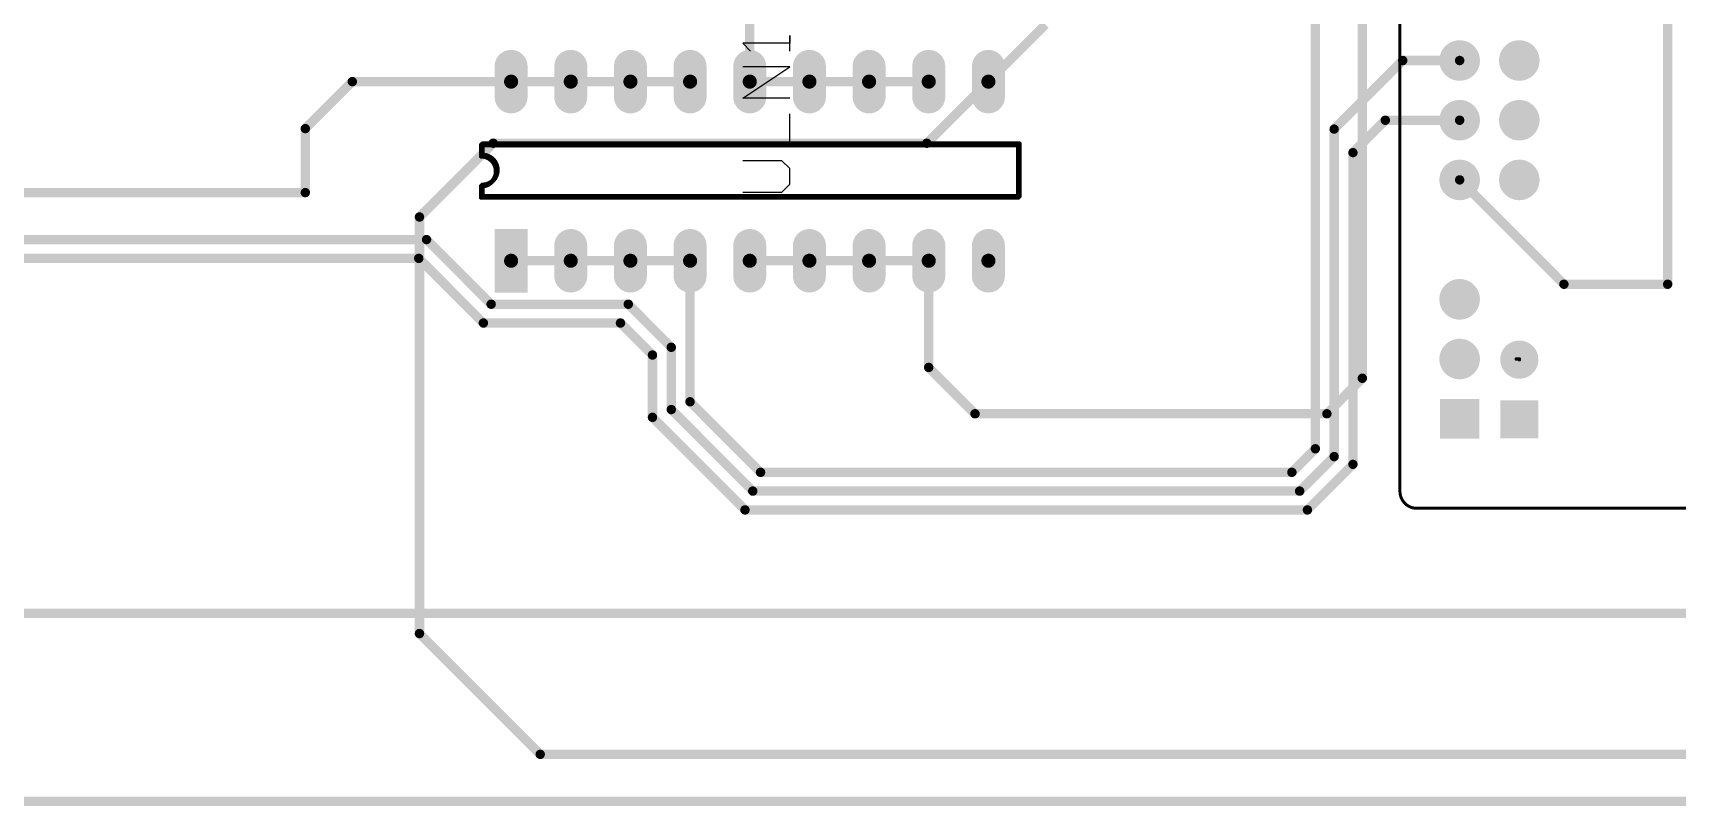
# Model space of a CAD drawing. Header units: millimetres. Extents: x 1.1 to 12.7, y 1.1 to 8.9.
# Drawn here: x 7.394 to 10.15, y 1.105 to 2.4 of the extents above; entities that cross this region are included whole.
import ezdxf

# ---------------------------------------------------------------- set-up
doc = ezdxf.new("R2010")
doc.units = ezdxf.units.MM
doc.header["$MEASUREMENT"] = 0
for name, color, linetype in [('BottomLayer', 5, 'Continuous'), ('BottomOverlay', 54, 'Continuous'), ('BottomSolder', 6, 'Continuous'), ('Mechanical29', 56, 'Continuous'), ('MultiLayer', 9, 'Continuous'), ('PadHoleLayer', 156, 'Continuous'), ('TopLayer', 1, 'Continuous'), ('TopOverlay', 2, 'Continuous'), ('TopSolder', 216, 'Continuous')]:
    doc.layers.add(name, color=color, linetype=linetype)

# ---------------------------------------------------------------- blocks, each defined once
blk = doc.blocks.new('ULN2803APG_5')
at = {"layer": 'BottomLayer', "const_width": 0.0472}
for points in [[(0.1756, 0.4), (0.1244, 0.4)], [(-0.1244, 0.3), (-0.1756, 0.3)], [(0.1756, 0.3), (0.1244, 0.3)], [(-0.1244, 0.2), (-0.1756, 0.2)], [(0.1756, 0.2), (0.1244, 0.2)], [(-0.1244, 0.1), (-0.1756, 0.1)], [(0.1756, 0.1), (0.1244, 0.1)], [(-0.1244, 0), (-0.1756, 0)], [(0.1756, 0), (0.1244, 0)], [(-0.1244, -0.1), (-0.1756, -0.1)], [(0.1756, -0.1), (0.1244, -0.1)], [(-0.1244, -0.2), (-0.1756, -0.2)], [(0.1756, -0.2), (0.1244, -0.2)], [(-0.1244, -0.3), (-0.1756, -0.3)], [(0.1756, -0.3), (0.1244, -0.3)], [(-0.1244, -0.4), (-0.1756, -0.4)], [(0.1756, -0.4), (0.1244, -0.4)]]:
    blk.add_lwpolyline(points, dxfattribs=at)
at = {"layer": 'BottomLayer', "const_width": 0.0236}
for points in [[(0.1126, 0.4, 1), (0.1362, 0.4, 1)], [(0.1638, 0.4, 1), (0.1874, 0.4, 1)], [(-0.1874, 0.3, 1), (-0.1638, 0.3, 1)], [(-0.1362, 0.3, 1), (-0.1126, 0.3, 1)], [(0.1126, 0.3, 1), (0.1362, 0.3, 1)], [(0.1638, 0.3, 1), (0.1874, 0.3, 1)], [(-0.1874, 0.2, 1), (-0.1638, 0.2, 1)], [(-0.1362, 0.2, 1), (-0.1126, 0.2, 1)], [(0.1126, 0.2, 1), (0.1362, 0.2, 1)], [(0.1638, 0.2, 1), (0.1874, 0.2, 1)], [(-0.1874, 0.1, 1), (-0.1638, 0.1, 1)], [(-0.1362, 0.1, 1), (-0.1126, 0.1, 1)], [(0.1126, 0.1, 1), (0.1362, 0.1, 1)], [(0.1638, 0.1, 1), (0.1874, 0.1, 1)], [(-0.1874, 0, 1), (-0.1638, 0, 1)], [(-0.1362, 0, 1), (-0.1126, 0, 1)], [(0.1126, 0, 1), (0.1362, 0, 1)], [(0.1638, 0, 1), (0.1874, 0, 1)], [(-0.1874, -0.1, 1), (-0.1638, -0.1, 1)], [(-0.1362, -0.1, 1), (-0.1126, -0.1, 1)], [(0.1126, -0.1, 1), (0.1362, -0.1, 1)], [(0.1638, -0.1, 1), (0.1874, -0.1, 1)], [(-0.1874, -0.2, 1), (-0.1638, -0.2, 1)], [(-0.1362, -0.2, 1), (-0.1126, -0.2, 1)], [(0.1126, -0.2, 1), (0.1362, -0.2, 1)], [(0.1638, -0.2, 1), (0.1874, -0.2, 1)], [(-0.1874, -0.3, 1), (-0.1638, -0.3, 1)], [(-0.1362, -0.3, 1), (-0.1126, -0.3, 1)], [(0.1126, -0.3, 1), (0.1362, -0.3, 1)], [(0.1638, -0.3, 1), (0.1874, -0.3, 1)], [(-0.1874, -0.4, 1), (-0.1638, -0.4, 1)], [(-0.1362, -0.4, 1), (-0.1126, -0.4, 1)], [(0.1126, -0.4, 1), (0.1362, -0.4, 1)], [(0.1638, -0.4, 1), (0.1874, -0.4, 1)]]:
    blk.add_lwpolyline(points, format="xyb", close=True, dxfattribs=at)
at = {"layer": 'BottomLayer'}
blk.add_solid([(-0.1992, 0.3764), (-0.1008, 0.3764), (-0.1992, 0.4236), (-0.1008, 0.4236)], dxfattribs=at)
at = {"layer": 'BottomSolder', "const_width": 0.0552}
for points in [[(0.1756, 0.4), (0.1244, 0.4)], [(-0.1244, 0.3), (-0.1756, 0.3)], [(0.1756, 0.3), (0.1244, 0.3)], [(-0.1244, 0.2), (-0.1756, 0.2)], [(0.1756, 0.2), (0.1244, 0.2)], [(-0.1244, 0.1), (-0.1756, 0.1)], [(0.1756, 0.1), (0.1244, 0.1)], [(-0.1244, 0), (-0.1756, 0)], [(0.1756, 0), (0.1244, 0)], [(-0.1244, -0.1), (-0.1756, -0.1)], [(0.1756, -0.1), (0.1244, -0.1)], [(-0.1244, -0.2), (-0.1756, -0.2)], [(0.1756, -0.2), (0.1244, -0.2)], [(-0.1244, -0.3), (-0.1756, -0.3)], [(0.1756, -0.3), (0.1244, -0.3)], [(-0.1244, -0.4), (-0.1756, -0.4)], [(0.1756, -0.4), (0.1244, -0.4)]]:
    blk.add_lwpolyline(points, dxfattribs=at)
at = {"layer": 'BottomSolder', "const_width": 0.0276}
for points in [[(0.1106, 0.4, 1), (0.1382, 0.4, 1)], [(0.1618, 0.4, 1), (0.1894, 0.4, 1)], [(-0.1894, 0.3, 1), (-0.1618, 0.3, 1)], [(-0.1382, 0.3, 1), (-0.1106, 0.3, 1)], [(0.1106, 0.3, 1), (0.1382, 0.3, 1)], [(0.1618, 0.3, 1), (0.1894, 0.3, 1)], [(-0.1894, 0.2, 1), (-0.1618, 0.2, 1)], [(-0.1382, 0.2, 1), (-0.1106, 0.2, 1)], [(0.1106, 0.2, 1), (0.1382, 0.2, 1)], [(0.1618, 0.2, 1), (0.1894, 0.2, 1)], [(-0.1894, 0.1, 1), (-0.1618, 0.1, 1)], [(-0.1382, 0.1, 1), (-0.1106, 0.1, 1)], [(0.1106, 0.1, 1), (0.1382, 0.1, 1)], [(0.1618, 0.1, 1), (0.1894, 0.1, 1)], [(-0.1894, 0, 1), (-0.1618, 0, 1)], [(-0.1382, 0, 1), (-0.1106, 0, 1)], [(0.1106, 0, 1), (0.1382, 0, 1)], [(0.1618, 0, 1), (0.1894, 0, 1)], [(-0.1894, -0.1, 1), (-0.1618, -0.1, 1)], [(-0.1382, -0.1, 1), (-0.1106, -0.1, 1)], [(0.1106, -0.1, 1), (0.1382, -0.1, 1)], [(0.1618, -0.1, 1), (0.1894, -0.1, 1)], [(-0.1894, -0.2, 1), (-0.1618, -0.2, 1)], [(-0.1382, -0.2, 1), (-0.1106, -0.2, 1)], [(0.1106, -0.2, 1), (0.1382, -0.2, 1)], [(0.1618, -0.2, 1), (0.1894, -0.2, 1)], [(-0.1894, -0.3, 1), (-0.1618, -0.3, 1)], [(-0.1382, -0.3, 1), (-0.1106, -0.3, 1)], [(0.1106, -0.3, 1), (0.1382, -0.3, 1)], [(0.1618, -0.3, 1), (0.1894, -0.3, 1)], [(-0.1894, -0.4, 1), (-0.1618, -0.4, 1)], [(-0.1382, -0.4, 1), (-0.1106, -0.4, 1)], [(0.1106, -0.4, 1), (0.1382, -0.4, 1)], [(0.1618, -0.4, 1), (0.1894, -0.4, 1)]]:
    blk.add_lwpolyline(points, format="xyb", close=True, dxfattribs=at)
at = {"layer": 'BottomSolder'}
blk.add_solid([(-0.2032, 0.3724), (-0.0968, 0.3724), (-0.2032, 0.4276), (-0.0968, 0.4276)], dxfattribs=at)
at = {"layer": 'Mechanical29'}
for p, q in [((-0.035, 0.0117), (-0.035, -0.0539)), ((0.0175, -0.0539), (0.0175, 0.0117)), ((0.0437, 0.0117), (0.0437, -0.067)), ((0.1224, -0.067), (0.1224, 0.0117)), ((0.1224, 0.0117), (0.1749, -0.067)), ((0.1749, -0.067), (0.1749, 0.0117)), ((0.2143, 0.0117), (0.2011, -0.0014)), ((0.2143, -0.067), (0.2143, 0.0117)), ((-0.035, -0.0539), (-0.0219, -0.067)), ((0.0044, -0.067), (0.0175, -0.0539)), ((-0.0219, -0.067), (0.0044, -0.067)), ((0.0437, -0.067), (0.0962, -0.067)), ((0.2011, -0.067), (0.2274, -0.067)), ((0.2274, -0.067), (0.2143, -0.067))]:
    blk.add_line(p, q, dxfattribs=at)
at = {"layer": 'Mechanical29', "const_width": 0.00787}
for points in [[(-0.0419, 0.448), (-0.023, 0.448)], [(-0.0419, 0.448), (-0.0419, -0.452)], [(0.027, 0.448), (0.0459, 0.448)], [(0.0459, 0.448), (0.0459, -0.452)], [(-0.0419, -0.452), (0.0459, -0.452)]]:
    blk.add_lwpolyline(points, dxfattribs=at)
at = {"layer": 'Mechanical29', "const_width": 0.00394}
for points in [[(-0.0439, 0.448, 1), (-0.0399, 0.448, 1)], [(-0.0439, 0.448, 1), (-0.0399, 0.448, 1)], [(-0.025, 0.448, 1), (-0.021, 0.448, 1)], [(-0.025, 0.448, 1), (-0.021, 0.448, 1)], [(0.025, 0.448, 1), (0.029, 0.448, 1)], [(0.025, 0.448, 1), (0.029, 0.448, 1)], [(0.0439, 0.448, 1), (0.0479, 0.448, 1)], [(0.0439, 0.448, 1), (0.0479, 0.448, 1)], [(-0.0439, -0.452, 1), (-0.0399, -0.452, 1)], [(-0.0439, -0.452, 1), (-0.0399, -0.452, 1)], [(0.0439, -0.452, 1), (0.0479, -0.452, 1)], [(0.0439, -0.452, 1), (0.0479, -0.452, 1)]]:
    blk.add_lwpolyline(points, format="xyb", close=True, dxfattribs=at)
at = {"layer": 'Mechanical29', "const_width": 0.00787}
blk.add_lwpolyline([(0.027, 0.448, -1), (-0.023, 0.448)], format="xyb", dxfattribs=at)
at = {"layer": 'MultiLayer', "const_width": 0.0472}
for points in [[(0.1756, 0.4), (0.1244, 0.4)], [(-0.1244, 0.3), (-0.1756, 0.3)], [(0.1756, 0.3), (0.1244, 0.3)], [(-0.1244, 0.2), (-0.1756, 0.2)], [(0.1756, 0.2), (0.1244, 0.2)], [(-0.1244, 0.1), (-0.1756, 0.1)], [(0.1756, 0.1), (0.1244, 0.1)], [(-0.1244, 0), (-0.1756, 0)], [(0.1756, 0), (0.1244, 0)], [(-0.1244, -0.1), (-0.1756, -0.1)], [(0.1756, -0.1), (0.1244, -0.1)], [(-0.1244, -0.2), (-0.1756, -0.2)], [(0.1756, -0.2), (0.1244, -0.2)], [(-0.1244, -0.3), (-0.1756, -0.3)], [(0.1756, -0.3), (0.1244, -0.3)], [(-0.1244, -0.4), (-0.1756, -0.4)], [(0.1756, -0.4), (0.1244, -0.4)]]:
    blk.add_lwpolyline(points, dxfattribs=at)
at = {"layer": 'MultiLayer', "const_width": 0.0236}
for points in [[(0.1126, 0.4, 1), (0.1362, 0.4, 1)], [(0.1638, 0.4, 1), (0.1874, 0.4, 1)], [(-0.1874, 0.3, 1), (-0.1638, 0.3, 1)], [(-0.1362, 0.3, 1), (-0.1126, 0.3, 1)], [(0.1126, 0.3, 1), (0.1362, 0.3, 1)], [(0.1638, 0.3, 1), (0.1874, 0.3, 1)], [(-0.1874, 0.2, 1), (-0.1638, 0.2, 1)], [(-0.1362, 0.2, 1), (-0.1126, 0.2, 1)], [(0.1126, 0.2, 1), (0.1362, 0.2, 1)], [(0.1638, 0.2, 1), (0.1874, 0.2, 1)], [(-0.1874, 0.1, 1), (-0.1638, 0.1, 1)], [(-0.1362, 0.1, 1), (-0.1126, 0.1, 1)], [(0.1126, 0.1, 1), (0.1362, 0.1, 1)], [(0.1638, 0.1, 1), (0.1874, 0.1, 1)], [(-0.1874, 0, 1), (-0.1638, 0, 1)], [(-0.1362, 0, 1), (-0.1126, 0, 1)], [(0.1126, 0, 1), (0.1362, 0, 1)], [(0.1638, 0, 1), (0.1874, 0, 1)], [(-0.1874, -0.1, 1), (-0.1638, -0.1, 1)], [(-0.1362, -0.1, 1), (-0.1126, -0.1, 1)], [(0.1126, -0.1, 1), (0.1362, -0.1, 1)], [(0.1638, -0.1, 1), (0.1874, -0.1, 1)], [(-0.1874, -0.2, 1), (-0.1638, -0.2, 1)], [(-0.1362, -0.2, 1), (-0.1126, -0.2, 1)], [(0.1126, -0.2, 1), (0.1362, -0.2, 1)], [(0.1638, -0.2, 1), (0.1874, -0.2, 1)], [(-0.1874, -0.3, 1), (-0.1638, -0.3, 1)], [(-0.1362, -0.3, 1), (-0.1126, -0.3, 1)], [(0.1126, -0.3, 1), (0.1362, -0.3, 1)], [(0.1638, -0.3, 1), (0.1874, -0.3, 1)], [(-0.1874, -0.4, 1), (-0.1638, -0.4, 1)], [(-0.1362, -0.4, 1), (-0.1126, -0.4, 1)], [(0.1126, -0.4, 1), (0.1362, -0.4, 1)], [(0.1638, -0.4, 1), (0.1874, -0.4, 1)]]:
    blk.add_lwpolyline(points, format="xyb", close=True, dxfattribs=at)
at = {"layer": 'MultiLayer'}
blk.add_solid([(-0.1992, 0.3764), (-0.1008, 0.3764), (-0.1992, 0.4236), (-0.1008, 0.4236)], dxfattribs=at)
at = {"layer": 'PadHoleLayer', "const_width": 0.0118}
for points in [[(-0.1559, 0.4, 1), (-0.1441, 0.4, 1)], [(0.1441, 0.4, 1), (0.1559, 0.4, 1)], [(-0.1559, 0.3, 1), (-0.1441, 0.3, 1)], [(0.1441, 0.3, 1), (0.1559, 0.3, 1)], [(-0.1559, 0.2, 1), (-0.1441, 0.2, 1)], [(0.1441, 0.2, 1), (0.1559, 0.2, 1)], [(-0.1559, 0.1, 1), (-0.1441, 0.1, 1)], [(0.1441, 0.1, 1), (0.1559, 0.1, 1)], [(-0.1559, 0, 1), (-0.1441, 0, 1)], [(0.1441, 0, 1), (0.1559, 0, 1)], [(-0.1559, -0.1, 1), (-0.1441, -0.1, 1)], [(0.1441, -0.1, 1), (0.1559, -0.1, 1)], [(-0.1559, -0.2, 1), (-0.1441, -0.2, 1)], [(0.1441, -0.2, 1), (0.1559, -0.2, 1)], [(-0.1559, -0.3, 1), (-0.1441, -0.3, 1)], [(0.1441, -0.3, 1), (0.1559, -0.3, 1)], [(-0.1559, -0.4, 1), (-0.1441, -0.4, 1)], [(0.1441, -0.4, 1), (0.1559, -0.4, 1)]]:
    blk.add_lwpolyline(points, format="xyb", close=True, dxfattribs=at)
at = {"layer": 'TopLayer', "const_width": 0.0472}
for points in [[(0.1756, 0.4), (0.1244, 0.4)], [(-0.1244, 0.3), (-0.1756, 0.3)], [(0.1756, 0.3), (0.1244, 0.3)], [(-0.1244, 0.2), (-0.1756, 0.2)], [(0.1756, 0.2), (0.1244, 0.2)], [(-0.1244, 0.1), (-0.1756, 0.1)], [(0.1756, 0.1), (0.1244, 0.1)], [(-0.1244, 0), (-0.1756, 0)], [(0.1756, 0), (0.1244, 0)], [(-0.1244, -0.1), (-0.1756, -0.1)], [(0.1756, -0.1), (0.1244, -0.1)], [(-0.1244, -0.2), (-0.1756, -0.2)], [(0.1756, -0.2), (0.1244, -0.2)], [(-0.1244, -0.3), (-0.1756, -0.3)], [(0.1756, -0.3), (0.1244, -0.3)], [(-0.1244, -0.4), (-0.1756, -0.4)], [(0.1756, -0.4), (0.1244, -0.4)]]:
    blk.add_lwpolyline(points, dxfattribs=at)
at = {"layer": 'TopLayer', "const_width": 0.0236}
for points in [[(0.1126, 0.4, 1), (0.1362, 0.4, 1)], [(0.1638, 0.4, 1), (0.1874, 0.4, 1)], [(-0.1874, 0.3, 1), (-0.1638, 0.3, 1)], [(-0.1362, 0.3, 1), (-0.1126, 0.3, 1)], [(0.1126, 0.3, 1), (0.1362, 0.3, 1)], [(0.1638, 0.3, 1), (0.1874, 0.3, 1)], [(-0.1874, 0.2, 1), (-0.1638, 0.2, 1)], [(-0.1362, 0.2, 1), (-0.1126, 0.2, 1)], [(0.1126, 0.2, 1), (0.1362, 0.2, 1)], [(0.1638, 0.2, 1), (0.1874, 0.2, 1)], [(-0.1874, 0.1, 1), (-0.1638, 0.1, 1)], [(-0.1362, 0.1, 1), (-0.1126, 0.1, 1)], [(0.1126, 0.1, 1), (0.1362, 0.1, 1)], [(0.1638, 0.1, 1), (0.1874, 0.1, 1)], [(-0.1874, 0, 1), (-0.1638, 0, 1)], [(-0.1362, 0, 1), (-0.1126, 0, 1)], [(0.1126, 0, 1), (0.1362, 0, 1)], [(0.1638, 0, 1), (0.1874, 0, 1)], [(-0.1874, -0.1, 1), (-0.1638, -0.1, 1)], [(-0.1362, -0.1, 1), (-0.1126, -0.1, 1)], [(0.1126, -0.1, 1), (0.1362, -0.1, 1)], [(0.1638, -0.1, 1), (0.1874, -0.1, 1)], [(-0.1874, -0.2, 1), (-0.1638, -0.2, 1)], [(-0.1362, -0.2, 1), (-0.1126, -0.2, 1)], [(0.1126, -0.2, 1), (0.1362, -0.2, 1)], [(0.1638, -0.2, 1), (0.1874, -0.2, 1)], [(-0.1874, -0.3, 1), (-0.1638, -0.3, 1)], [(-0.1362, -0.3, 1), (-0.1126, -0.3, 1)], [(0.1126, -0.3, 1), (0.1362, -0.3, 1)], [(0.1638, -0.3, 1), (0.1874, -0.3, 1)], [(-0.1874, -0.4, 1), (-0.1638, -0.4, 1)], [(-0.1362, -0.4, 1), (-0.1126, -0.4, 1)], [(0.1126, -0.4, 1), (0.1362, -0.4, 1)], [(0.1638, -0.4, 1), (0.1874, -0.4, 1)]]:
    blk.add_lwpolyline(points, format="xyb", close=True, dxfattribs=at)
at = {"layer": 'TopLayer'}
blk.add_solid([(-0.1992, 0.3764), (-0.1008, 0.3764), (-0.1992, 0.4236), (-0.1008, 0.4236)], dxfattribs=at)
at = {"layer": 'TopOverlay', "const_width": 0.00787}
for points in [[(-0.0439, 0.45), (-0.0439, -0.45)], [(-0.0439, 0.45), (-0.025, 0.45)], [(0.025, 0.45), (0.0439, 0.45)], [(0.0439, 0.45), (0.0439, -0.45)], [(-0.0439, -0.45), (0.0439, -0.45)]]:
    blk.add_lwpolyline(points, dxfattribs=at)
at = {"layer": 'TopOverlay', "const_width": 0.00394}
for points in [[(-0.0459, 0.45, 1), (-0.0419, 0.45, 1)], [(-0.0459, 0.45, 1), (-0.0419, 0.45, 1)], [(-0.027, 0.45, 1), (-0.023, 0.45, 1)], [(-0.027, 0.45, 1), (-0.023, 0.45, 1)], [(0.023, 0.45, 1), (0.027, 0.45, 1)], [(0.023, 0.45, 1), (0.027, 0.45, 1)], [(0.0419, 0.45, 1), (0.0459, 0.45, 1)], [(0.0419, 0.45, 1), (0.0459, 0.45, 1)], [(-0.0459, -0.45, 1), (-0.0419, -0.45, 1)], [(-0.0459, -0.45, 1), (-0.0419, -0.45, 1)], [(0.0419, -0.45, 1), (0.0459, -0.45, 1)], [(0.0419, -0.45, 1), (0.0459, -0.45, 1)]]:
    blk.add_lwpolyline(points, format="xyb", close=True, dxfattribs=at)
at = {"layer": 'TopOverlay', "const_width": 0.00787}
blk.add_lwpolyline([(0.025, 0.45, -1), (-0.025, 0.45)], format="xyb", dxfattribs=at)
at = {"layer": 'TopSolder', "const_width": 0.0552}
for points in [[(0.1756, 0.4), (0.1244, 0.4)], [(-0.1244, 0.3), (-0.1756, 0.3)], [(0.1756, 0.3), (0.1244, 0.3)], [(-0.1244, 0.2), (-0.1756, 0.2)], [(0.1756, 0.2), (0.1244, 0.2)], [(-0.1244, 0.1), (-0.1756, 0.1)], [(0.1756, 0.1), (0.1244, 0.1)], [(-0.1244, 0), (-0.1756, 0)], [(0.1756, 0), (0.1244, 0)], [(-0.1244, -0.1), (-0.1756, -0.1)], [(0.1756, -0.1), (0.1244, -0.1)], [(-0.1244, -0.2), (-0.1756, -0.2)], [(0.1756, -0.2), (0.1244, -0.2)], [(-0.1244, -0.3), (-0.1756, -0.3)], [(0.1756, -0.3), (0.1244, -0.3)], [(-0.1244, -0.4), (-0.1756, -0.4)], [(0.1756, -0.4), (0.1244, -0.4)]]:
    blk.add_lwpolyline(points, dxfattribs=at)
at = {"layer": 'TopSolder', "const_width": 0.0276}
for points in [[(0.1106, 0.4, 1), (0.1382, 0.4, 1)], [(0.1618, 0.4, 1), (0.1894, 0.4, 1)], [(-0.1894, 0.3, 1), (-0.1618, 0.3, 1)], [(-0.1382, 0.3, 1), (-0.1106, 0.3, 1)], [(0.1106, 0.3, 1), (0.1382, 0.3, 1)], [(0.1618, 0.3, 1), (0.1894, 0.3, 1)], [(-0.1894, 0.2, 1), (-0.1618, 0.2, 1)], [(-0.1382, 0.2, 1), (-0.1106, 0.2, 1)], [(0.1106, 0.2, 1), (0.1382, 0.2, 1)], [(0.1618, 0.2, 1), (0.1894, 0.2, 1)], [(-0.1894, 0.1, 1), (-0.1618, 0.1, 1)], [(-0.1382, 0.1, 1), (-0.1106, 0.1, 1)], [(0.1106, 0.1, 1), (0.1382, 0.1, 1)], [(0.1618, 0.1, 1), (0.1894, 0.1, 1)], [(-0.1894, 0, 1), (-0.1618, 0, 1)], [(-0.1382, 0, 1), (-0.1106, 0, 1)], [(0.1106, 0, 1), (0.1382, 0, 1)], [(0.1618, 0, 1), (0.1894, 0, 1)], [(-0.1894, -0.1, 1), (-0.1618, -0.1, 1)], [(-0.1382, -0.1, 1), (-0.1106, -0.1, 1)], [(0.1106, -0.1, 1), (0.1382, -0.1, 1)], [(0.1618, -0.1, 1), (0.1894, -0.1, 1)], [(-0.1894, -0.2, 1), (-0.1618, -0.2, 1)], [(-0.1382, -0.2, 1), (-0.1106, -0.2, 1)], [(0.1106, -0.2, 1), (0.1382, -0.2, 1)], [(0.1618, -0.2, 1), (0.1894, -0.2, 1)], [(-0.1894, -0.3, 1), (-0.1618, -0.3, 1)], [(-0.1382, -0.3, 1), (-0.1106, -0.3, 1)], [(0.1106, -0.3, 1), (0.1382, -0.3, 1)], [(0.1618, -0.3, 1), (0.1894, -0.3, 1)], [(-0.1894, -0.4, 1), (-0.1618, -0.4, 1)], [(-0.1382, -0.4, 1), (-0.1106, -0.4, 1)], [(0.1106, -0.4, 1), (0.1382, -0.4, 1)], [(0.1618, -0.4, 1), (0.1894, -0.4, 1)]]:
    blk.add_lwpolyline(points, format="xyb", close=True, dxfattribs=at)
at = {"layer": 'TopSolder'}
blk.add_solid([(-0.2032, 0.3724), (-0.0968, 0.3724), (-0.2032, 0.4276), (-0.0968, 0.4276)], dxfattribs=at)
blk = doc.blocks.new('HERCULES_35')
at = {"layer": 'BottomLayer'}
for points, const_width in [([(-1.7544, 0.8999, 1), (-1.7244, 0.8999, 1)], 0.03), ([(-1.6544, 0.8999, 1), (-1.6244, 0.8999, 1)], 0.03), ([(-1.4544, 0.8999, 1), (-1.4244, 0.8999, 1)], 0.03), ([(-1.3544, 0.8999, 1), (-1.3244, 0.8999, 1)], 0.03), ([(-1.2544, 0.8999, 1), (-1.2244, 0.8999, 1)], 0.03), ([(-1.4409, 0.9049, 1), (-1.4379, 0.9049, 1)], 0.003), ([(-1.4409, 0.8999, 1), (-1.4379, 0.8999, 1)], 0.003), ([(-1.7544, 0.7999, 1), (-1.7264, 0.7999, 1)], 0.028), ([(-1.4544, 0.7999, 1), (-1.4244, 0.7999, 1)], 0.03), ([(-1.3544, 0.7999, 1), (-1.3244, 0.7999, 1)], 0.03), ([(-1.2544, 0.7999, 1), (-1.2244, 0.7999, 1)], 0.03)]:
    blk.add_lwpolyline(points, format="xyb", close=True, dxfattribs=dict(at, const_width=const_width))
at = {"layer": 'BottomLayer', "const_width": 0.006}
blk.add_lwpolyline([(-1.4394, 0.9049), (-1.4394, 0.8999)], dxfattribs=at)
at = {"layer": 'BottomLayer'}
for points in [[(-1.8685, 0.929), (-1.8685, 0.8709), (-1.8104, 0.929), (-1.8104, 0.8709)], [(-1.8124, 0.7719), (-1.8124, 0.8279), (-1.8684, 0.7719), (-1.8684, 0.8279)]]:
    blk.add_solid(points, dxfattribs=at)
at = {"layer": 'BottomOverlay', "const_width": 0.005}
blk.add_lwpolyline([(-1.9894, 0.9716, -0.414214), (-1.9611, 0.9999)], format="xyb", dxfattribs=at)
for points in [[(-1.9611, 0.9999), (1.6823, 0.9999)], [(-1.9894, 0.9716), (-1.9894, -0.9718)]]:
    blk.add_lwpolyline(points, dxfattribs=at)
at = {"layer": 'BottomOverlay', "const_width": 0.0025}
for points in [[(-1.9624, 0.9999, 1), (-1.9599, 0.9999, 1)], [(-1.9624, 0.9999, 1), (-1.9599, 0.9999, 1)], [(-1.9907, 0.9716, 1), (-1.9882, 0.9716, 1)], [(-1.9907, 0.9716, 1), (-1.9882, 0.9716, 1)]]:
    blk.add_lwpolyline(points, format="xyb", close=True, dxfattribs=at)
at = {"layer": 'BottomSolder'}
for points, const_width in [([(-1.7564, 0.8999, 1), (-1.7224, 0.8999, 1)], 0.034), ([(-1.6564, 0.8999, 1), (-1.6224, 0.8999, 1)], 0.034), ([(-1.4564, 0.8999, 1), (-1.4224, 0.8999, 1)], 0.034), ([(-1.3564, 0.8999, 1), (-1.3224, 0.8999, 1)], 0.034), ([(-1.2564, 0.8999, 1), (-1.2224, 0.8999, 1)], 0.034), ([(-1.7564, 0.7999, 1), (-1.7244, 0.7999, 1)], 0.032), ([(-1.4564, 0.7999, 1), (-1.4224, 0.7999, 1)], 0.034), ([(-1.3564, 0.7999, 1), (-1.3224, 0.7999, 1)], 0.034), ([(-1.2564, 0.7999, 1), (-1.2224, 0.7999, 1)], 0.034)]:
    blk.add_lwpolyline(points, format="xyb", close=True, dxfattribs=dict(at, const_width=const_width))
for points in [[(-1.8725, 0.933), (-1.8725, 0.8669), (-1.8064, 0.933), (-1.8064, 0.8669)], [(-1.8084, 0.7679), (-1.8084, 0.8319), (-1.8724, 0.7679), (-1.8724, 0.8319)]]:
    blk.add_solid(points, dxfattribs=at)
at = {"layer": 'Mechanical29', "const_width": 0.005}
blk.add_lwpolyline([(-1.9894, 0.9716, -0.414214), (-1.9611, 0.9999)], format="xyb", dxfattribs=at)
for points in [[(-1.9611, 0.9999), (1.6823, 0.9999)], [(-1.9894, 0.9716), (-1.9894, -0.9718)]]:
    blk.add_lwpolyline(points, dxfattribs=at)
at = {"layer": 'Mechanical29', "const_width": 0.0025}
for points in [[(-1.9624, 0.9999, 1), (-1.9599, 0.9999, 1)], [(-1.9624, 0.9999, 1), (-1.9599, 0.9999, 1)], [(-1.9907, 0.9716, 1), (-1.9882, 0.9716, 1)], [(-1.9907, 0.9716, 1), (-1.9882, 0.9716, 1)]]:
    blk.add_lwpolyline(points, format="xyb", close=True, dxfattribs=at)
at = {"layer": 'MultiLayer', "const_width": 0.03}
for points in [[(-1.7544, 0.8999, 1), (-1.7244, 0.8999, 1)], [(-1.6544, 0.8999, 1), (-1.6244, 0.8999, 1)], [(-1.4544, 0.8999, 1), (-1.4244, 0.8999, 1)], [(-1.3544, 0.8999, 1), (-1.3244, 0.8999, 1)], [(-1.2544, 0.8999, 1), (-1.2244, 0.8999, 1)], [(-1.4544, 0.7999, 1), (-1.4244, 0.7999, 1)], [(-1.3544, 0.7999, 1), (-1.3244, 0.7999, 1)], [(-1.2544, 0.7999, 1), (-1.2244, 0.7999, 1)]]:
    blk.add_lwpolyline(points, format="xyb", close=True, dxfattribs=at)
at = {"layer": 'PadHoleLayer'}
for points, const_width in [([(-1.8494, 0.8999, 1), (-1.8294, 0.8999, 1)], 0.02), ([(-1.7494, 0.8999, 1), (-1.7294, 0.8999, 1)], 0.02), ([(-1.6494, 0.8999, 1), (-1.6294, 0.8999, 1)], 0.02), ([(-1.4494, 0.8999, 1), (-1.4294, 0.8999, 1)], 0.02), ([(-1.3494, 0.8999, 1), (-1.3294, 0.8999, 1)], 0.02), ([(-1.2494, 0.8999, 1), (-1.2294, 0.8999, 1)], 0.02), ([(-1.8494, 0.7999, 1), (-1.8314, 0.7999, 1)], 0.018), ([(-1.7494, 0.7999, 1), (-1.7314, 0.7999, 1)], 0.018), ([(-1.4494, 0.7999, 1), (-1.4294, 0.7999, 1)], 0.02), ([(-1.3494, 0.7999, 1), (-1.3294, 0.7999, 1)], 0.02), ([(-1.2494, 0.7999, 1), (-1.2294, 0.7999, 1)], 0.02)]:
    blk.add_lwpolyline(points, format="xyb", close=True, dxfattribs=dict(at, const_width=const_width))
at = {"layer": 'TopLayer'}
for points, const_width in [([(-1.7544, 0.8999, 1), (-1.7244, 0.8999, 1)], 0.03), ([(-1.6544, 0.8999, 1), (-1.6244, 0.8999, 1)], 0.03), ([(-1.4544, 0.8999, 1), (-1.4244, 0.8999, 1)], 0.03), ([(-1.3544, 0.8999, 1), (-1.3244, 0.8999, 1)], 0.03), ([(-1.2544, 0.8999, 1), (-1.2244, 0.8999, 1)], 0.03), ([(-1.7544, 0.7999, 1), (-1.7264, 0.7999, 1)], 0.028), ([(-1.4544, 0.7999, 1), (-1.4244, 0.7999, 1)], 0.03), ([(-1.3544, 0.7999, 1), (-1.3244, 0.7999, 1)], 0.03), ([(-1.2544, 0.7999, 1), (-1.2244, 0.7999, 1)], 0.03), ([(-1.7419, 0.7999, 1), (-1.7389, 0.7999, 1)], 0.003), ([(-1.7409, 0.8049, 1), (-1.7379, 0.8049, 1)], 0.003), ([(-1.7409, 0.7999, 1), (-1.7379, 0.7999, 1)], 0.003), ([(-1.7409, 0.7999, 1), (-1.7379, 0.7999, 1)], 0.003)]:
    blk.add_lwpolyline(points, format="xyb", close=True, dxfattribs=dict(at, const_width=const_width))
at = {"layer": 'TopLayer', "const_width": 0.006}
for points in [[(-1.7404, 0.7999), (-1.7394, 0.7999)], [(-1.7394, 0.8049), (-1.7394, 0.7999)]]:
    blk.add_lwpolyline(points, dxfattribs=at)
at = {"layer": 'TopLayer'}
for points in [[(-1.8685, 0.929), (-1.8685, 0.8709), (-1.8104, 0.929), (-1.8104, 0.8709)], [(-1.8124, 0.7719), (-1.8124, 0.8279), (-1.8684, 0.7719), (-1.8684, 0.8279)]]:
    blk.add_solid(points, dxfattribs=at)
at = {"layer": 'TopSolder'}
for points, const_width in [([(-1.7564, 0.8999, 1), (-1.7224, 0.8999, 1)], 0.034), ([(-1.6564, 0.8999, 1), (-1.6224, 0.8999, 1)], 0.034), ([(-1.4564, 0.8999, 1), (-1.4224, 0.8999, 1)], 0.034), ([(-1.3564, 0.8999, 1), (-1.3224, 0.8999, 1)], 0.034), ([(-1.2564, 0.8999, 1), (-1.2224, 0.8999, 1)], 0.034), ([(-1.7564, 0.7999, 1), (-1.7244, 0.7999, 1)], 0.032), ([(-1.4564, 0.7999, 1), (-1.4224, 0.7999, 1)], 0.034), ([(-1.3564, 0.7999, 1), (-1.3224, 0.7999, 1)], 0.034), ([(-1.2564, 0.7999, 1), (-1.2224, 0.7999, 1)], 0.034)]:
    blk.add_lwpolyline(points, format="xyb", close=True, dxfattribs=dict(at, const_width=const_width))
for points in [[(-1.8725, 0.933), (-1.8725, 0.8669), (-1.8064, 0.933), (-1.8064, 0.8669)], [(-1.8084, 0.7679), (-1.8084, 0.8319), (-1.8724, 0.7679), (-1.8724, 0.8319)]]:
    blk.add_solid(points, dxfattribs=at)

msp = doc.modelspace()

# ---------------------------------------------------------------- linework, layer by layer
at = {"layer": 'BottomLayer', "const_width": 0.0157}
for points in [[(10.1339, 1.9793), (10.1339, 3.1922)], [(9.5433, 1.7037), (9.5433, 2.6122)], [(8.9953, 2.3186), (9.0908, 2.4141)], [(9.5748, 2.2391), (9.6897, 2.354)], [(9.6897, 2.354), (9.7851, 2.354)], [(7.8504, 2.2399), (7.9291, 2.3186)], [(7.9291, 2.3186), (8.1953, 2.3186)], [(8.1953, 2.3186), (8.2953, 2.3186)], [(8.2953, 2.3186), (8.3953, 2.3186)], [(8.3953, 2.3186), (8.4953, 2.3186)], [(9.6063, 2.1997), (9.6606, 2.254)], [(9.6606, 2.254), (9.7851, 2.254)], [(7.8504, 2.1328), (7.8504, 2.2399)], [(9.5748, 1.6906), (9.5748, 2.2391)], [(9.6063, 1.6776), (9.6063, 2.1997)], [(9.7851, 2.154), (9.9599, 1.9793)], [(7.1417, 2.1328), (7.8504, 2.1328)], [(7.0669, 2.0541), (8.0536, 2.0541)], [(8.0536, 2.0541), (8.1619, 1.9458)], [(7.0539, 2.0226), (8.0406, 2.0226)], [(8.0406, 2.0226), (8.1488, 1.9143)], [(8.1953, 2.0186), (8.2953, 2.0186)], [(8.2953, 2.0186), (8.3953, 2.0186)], [(8.3953, 2.0186), (8.4953, 2.0186)], [(8.4953, 1.7824), (8.4953, 2.0186)], [(9.9599, 1.9793), (10.1339, 1.9793)], [(8.1619, 1.9458), (8.3917, 1.9458)], [(8.3917, 1.9458), (8.4638, 1.8737)], [(8.1488, 1.9143), (8.3787, 1.9143)], [(8.3787, 1.9143), (8.4323, 1.8607)], [(8.4638, 1.7694), (8.4638, 1.8737)], [(8.4323, 1.7563), (8.4323, 1.8607)], [(8.4323, 1.7563), (8.5873, 1.6013)], [(8.4638, 1.7694), (8.6003, 1.6328)], [(8.4953, 1.7824), (8.6134, 1.6643)], [(9.5039, 1.6643), (9.5433, 1.7037)], [(9.517, 1.6328), (9.5748, 1.6906)], [(9.53, 1.6013), (9.6063, 1.6776)], [(8.6134, 1.6643), (9.5039, 1.6643)], [(8.6003, 1.6328), (9.517, 1.6328)], [(8.5873, 1.6013), (9.53, 1.6013)], [(6.9843, 1.4281), (11.2756, 1.4281)], [(6.7874, 1.1131), (12.5748, 1.1131)]]:
    msp.add_lwpolyline(points, dxfattribs=at)
at = {"layer": 'BottomLayer', "const_width": 0.00787}
for points in [[(9.6858, 2.354, 1), (9.6937, 2.354, 1)], [(9.6858, 2.354, 1), (9.6937, 2.354, 1)], [(9.7812, 2.354, 1), (9.7891, 2.354, 1)], [(7.9252, 2.3186, 1), (7.9331, 2.3186, 1)], [(7.9252, 2.3186, 1), (7.9331, 2.3186, 1)], [(8.1913, 2.3186, 1), (8.1992, 2.3186, 1)], [(8.1913, 2.3186, 1), (8.1992, 2.3186, 1)], [(8.2913, 2.3186, 1), (8.2992, 2.3186, 1)], [(8.2913, 2.3186, 1), (8.2992, 2.3186, 1)], [(8.3913, 2.3186, 1), (8.3992, 2.3186, 1)], [(8.3913, 2.3186, 1), (8.3992, 2.3186, 1)], [(8.4913, 2.3186, 1), (8.4992, 2.3186, 1)], [(8.9913, 2.3186, 1), (8.9992, 2.3186, 1)], [(9.6566, 2.254, 1), (9.6645, 2.254, 1)], [(9.6566, 2.254, 1), (9.6645, 2.254, 1)], [(9.7812, 2.254, 1), (9.7891, 2.254, 1)], [(7.8465, 2.2399, 1), (7.8543, 2.2399, 1)], [(7.8465, 2.2399, 1), (7.8543, 2.2399, 1)], [(9.5709, 2.2391, 1), (9.5787, 2.2391, 1)], [(9.5709, 2.2391, 1), (9.5787, 2.2391, 1)], [(9.6024, 2.1997, 1), (9.6102, 2.1997, 1)], [(9.6024, 2.1997, 1), (9.6102, 2.1997, 1)], [(9.7812, 2.154, 1), (9.7891, 2.154, 1)], [(7.8465, 2.1328, 1), (7.8543, 2.1328, 1)], [(7.8465, 2.1328, 1), (7.8543, 2.1328, 1)], [(8.0497, 2.0541, 1), (8.0575, 2.0541, 1)], [(8.0497, 2.0541, 1), (8.0575, 2.0541, 1)], [(8.0366, 2.0226, 1), (8.0445, 2.0226, 1)], [(8.0366, 2.0226, 1), (8.0445, 2.0226, 1)], [(8.1913, 2.0186, 1), (8.1992, 2.0186, 1)], [(8.2913, 2.0186, 1), (8.2992, 2.0186, 1)], [(8.2913, 2.0186, 1), (8.2992, 2.0186, 1)], [(8.3913, 2.0186, 1), (8.3992, 2.0186, 1)], [(8.3913, 2.0186, 1), (8.3992, 2.0186, 1)], [(8.4913, 2.0186, 1), (8.4992, 2.0186, 1)], [(8.4913, 2.0186, 1), (8.4992, 2.0186, 1)], [(9.9559, 1.9793, 1), (9.9638, 1.9793, 1)], [(9.9559, 1.9793, 1), (9.9638, 1.9793, 1)], [(10.1299, 1.9793, 1), (10.1378, 1.9793, 1)], [(10.1299, 1.9793, 1), (10.1378, 1.9793, 1)], [(8.1579, 1.9458, 1), (8.1658, 1.9458, 1)], [(8.1579, 1.9458, 1), (8.1658, 1.9458, 1)], [(8.3878, 1.9458, 1), (8.3957, 1.9458, 1)], [(8.3878, 1.9458, 1), (8.3957, 1.9458, 1)], [(8.1449, 1.9143, 1), (8.1528, 1.9143, 1)], [(8.1449, 1.9143, 1), (8.1528, 1.9143, 1)], [(8.3747, 1.9143, 1), (8.3826, 1.9143, 1)], [(8.3747, 1.9143, 1), (8.3826, 1.9143, 1)], [(8.4598, 1.8737, 1), (8.4677, 1.8737, 1)], [(8.4598, 1.8737, 1), (8.4677, 1.8737, 1)], [(8.4283, 1.8607, 1), (8.4362, 1.8607, 1)], [(8.4283, 1.8607, 1), (8.4362, 1.8607, 1)], [(8.4283, 1.7563, 1), (8.4362, 1.7563, 1)], [(8.4283, 1.7563, 1), (8.4362, 1.7563, 1)], [(8.4598, 1.7694, 1), (8.4677, 1.7694, 1)], [(8.4598, 1.7694, 1), (8.4677, 1.7694, 1)], [(8.4913, 1.7824, 1), (8.4992, 1.7824, 1)], [(8.4913, 1.7824, 1), (8.4992, 1.7824, 1)], [(9.5394, 1.7037, 1), (9.5472, 1.7037, 1)], [(9.5394, 1.7037, 1), (9.5472, 1.7037, 1)], [(9.5709, 1.6906, 1), (9.5787, 1.6906, 1)], [(9.5709, 1.6906, 1), (9.5787, 1.6906, 1)], [(9.6024, 1.6776, 1), (9.6102, 1.6776, 1)], [(9.6024, 1.6776, 1), (9.6102, 1.6776, 1)], [(8.6094, 1.6643, 1), (8.6173, 1.6643, 1)], [(8.6094, 1.6643, 1), (8.6173, 1.6643, 1)], [(9.5, 1.6643, 1), (9.5079, 1.6643, 1)], [(9.5, 1.6643, 1), (9.5079, 1.6643, 1)], [(8.5964, 1.6328, 1), (8.6043, 1.6328, 1)], [(8.5964, 1.6328, 1), (8.6043, 1.6328, 1)], [(9.513, 1.6328, 1), (9.5209, 1.6328, 1)], [(9.513, 1.6328, 1), (9.5209, 1.6328, 1)], [(8.5834, 1.6013, 1), (8.5912, 1.6013, 1)], [(8.5834, 1.6013, 1), (8.5912, 1.6013, 1)], [(9.5261, 1.6013, 1), (9.534, 1.6013, 1)], [(9.5261, 1.6013, 1), (9.534, 1.6013, 1)]]:
    msp.add_lwpolyline(points, format="xyb", close=True, dxfattribs=at)
at = {"layer": 'TopLayer', "const_width": 0.0157}
for points in [[(9.622, 1.8218), (9.622, 2.5909)], [(8.5953, 2.3186), (8.5953, 2.4698)], [(8.5953, 2.3186), (8.6953, 2.3186)], [(8.6953, 2.3186), (8.7953, 2.3186)], [(8.7953, 2.3186), (8.8953, 2.3186)], [(8.8922, 2.2155), (8.9953, 2.3186)], [(8.0418, 2.0919), (8.1654, 2.2155)], [(8.1654, 2.2155), (8.8922, 2.2155)], [(8.0418, 1.3942), (8.0418, 2.0919)], [(8.5953, 2.0186), (8.6953, 2.0186)], [(8.6953, 2.0186), (8.7953, 2.0186)], [(8.7953, 2.0186), (8.8953, 2.0186)], [(8.8953, 1.8399), (8.8953, 2.0186)], [(8.8953, 1.8399), (8.9728, 1.7623)], [(9.5626, 1.7623), (9.622, 1.8218)], [(8.9728, 1.7623), (9.5626, 1.7623)], [(8.0418, 1.3942), (8.2441, 1.1919)], [(8.2441, 1.1919), (11.9449, 1.1919)]]:
    msp.add_lwpolyline(points, dxfattribs=at)
at = {"layer": 'TopLayer', "const_width": 0.00787}
for points in [[(8.5913, 2.3186, 1), (8.5992, 2.3186, 1)], [(8.5913, 2.3186, 1), (8.5992, 2.3186, 1)], [(8.6913, 2.3186, 1), (8.6992, 2.3186, 1)], [(8.6913, 2.3186, 1), (8.6992, 2.3186, 1)], [(8.7913, 2.3186, 1), (8.7992, 2.3186, 1)], [(8.7913, 2.3186, 1), (8.7992, 2.3186, 1)], [(8.8913, 2.3186, 1), (8.8992, 2.3186, 1)], [(8.9913, 2.3186, 1), (8.9992, 2.3186, 1)], [(8.1614, 2.2155, 1), (8.1693, 2.2155, 1)], [(8.1614, 2.2155, 1), (8.1693, 2.2155, 1)], [(8.8882, 2.2155, 1), (8.8961, 2.2155, 1)], [(8.8882, 2.2155, 1), (8.8961, 2.2155, 1)], [(8.0378, 2.0919, 1), (8.0457, 2.0919, 1)], [(8.0378, 2.0919, 1), (8.0457, 2.0919, 1)], [(8.5913, 2.0186, 1), (8.5992, 2.0186, 1)], [(8.6913, 2.0186, 1), (8.6992, 2.0186, 1)], [(8.6913, 2.0186, 1), (8.6992, 2.0186, 1)], [(8.7913, 2.0186, 1), (8.7992, 2.0186, 1)], [(8.7913, 2.0186, 1), (8.7992, 2.0186, 1)], [(8.8913, 2.0186, 1), (8.8992, 2.0186, 1)], [(8.8913, 2.0186, 1), (8.8992, 2.0186, 1)], [(8.8913, 1.8399, 1), (8.8992, 1.8399, 1)], [(8.8913, 1.8399, 1), (8.8992, 1.8399, 1)], [(9.6181, 1.8218, 1), (9.626, 1.8218, 1)], [(9.6181, 1.8218, 1), (9.626, 1.8218, 1)], [(8.9689, 1.7623, 1), (8.9768, 1.7623, 1)], [(8.9689, 1.7623, 1), (8.9768, 1.7623, 1)], [(9.5587, 1.7623, 1), (9.5665, 1.7623, 1)], [(9.5587, 1.7623, 1), (9.5665, 1.7623, 1)], [(8.0378, 1.3942, 1), (8.0457, 1.3942, 1)], [(8.0378, 1.3942, 1), (8.0457, 1.3942, 1)], [(8.2402, 1.1919, 1), (8.248, 1.1919, 1)], [(8.2402, 1.1919, 1), (8.248, 1.1919, 1)]]:
    msp.add_lwpolyline(points, format="xyb", close=True, dxfattribs=at)

# ---------------------------------------------------------------- block references
at = {"rotation": 90}
for name, p in [('HERCULES_35', (10.685, 3.5934)), ('ULN2803APG_5', (8.5953, 2.1686))]:
    msp.add_blockref(name, p, dxfattribs=at)

doc.saveas('drawing.dxf')
